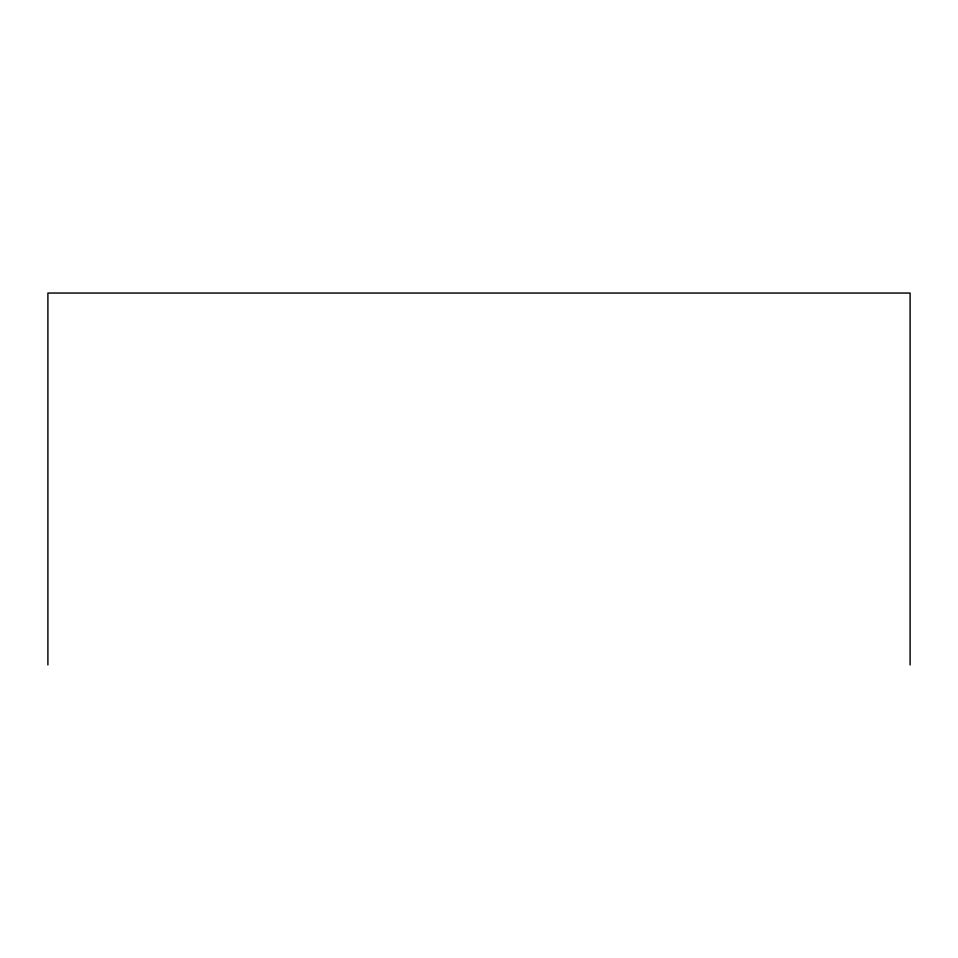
<?xml version="1.0" encoding="UTF-8"?>
<svg xmlns="http://www.w3.org/2000/svg" width="958" height="958" viewBox="0 0 958 958"><rect width="100%" height="100%" fill="white"/><g stroke="black" fill="none" stroke-linecap="round" stroke-linejoin="round"><path stroke-width="1.44" d="M910.1 664.948L910.1 293.052L47.9 293.052L47.9 664.948"/></g></svg>
